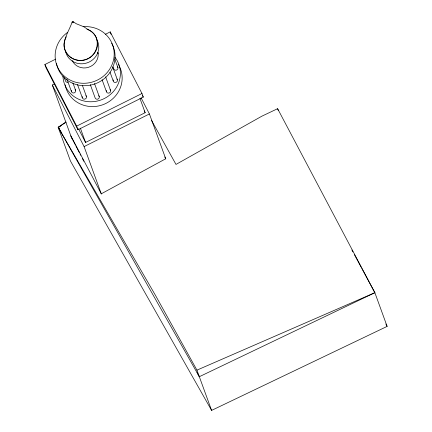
<?xml version="1.0" encoding="UTF-8"?>
<svg xmlns="http://www.w3.org/2000/svg" width="432" height="432" viewBox="0 0 432 432"><rect width="100%" height="100%" fill="white"/><g stroke="black" fill="none" stroke-linecap="round" stroke-linejoin="round"><path stroke-width="0.65" d="M72.166 21.978C69.59 29.495 64.94 36.164 64.055 44.302C63.877 53.125 71.496 60.329 80.174 60.448C97.227 60.977 104.474 36.358 87.804 29.516M65.929 121.986L58.196 127.348L70.459 161.044L211.594 410.4L387.126 326.392L374.863 292.691L277.614 108.691L261.911 116.165L175.991 164.425L151.416 120.236M66.02 122.234L58.196 127.348L199.325 376.704L374.863 292.691L361.778 268.385M61.101 125.674L58.196 127.348L155.466 295.342L196.938 370.143L211.594 410.4M105.403 34.29L110.198 31.892L141.971 93.501L143.284 97.108L77.96 129.746L46.186 68.143L44.874 64.53L55.663 59.141M71.669 138.159L52.321 84.991L54.718 83.792M77.96 129.746L76.648 126.139L141.971 93.501M78.478 128.704L85.568 142.452L145.147 112.687L139.936 98.366M101.369 194.065L84.094 146.594L149.418 113.962L141.086 97.81M196.938 370.143L374.863 292.691M73.013 21.649L72.77 21.6A0.643 0.61 -20 0 0 72.106 22.21L72.722 22.826A0.643 0.61 -20 0 0 73.386 22.216L73.013 21.649L76.253 23.733L83.862 26.789L87.896 29.462M59.276 128.131L58.196 127.348L61.058 131.895M197.084 372.557L199.325 376.704M351.886 250.004L352.912 251.915M354.434 254.745L357.685 260.782M357.944 261.268L361.184 267.284M385.852 324.016L387.126 326.392M164.786 156.983L165.726 158.771L101.277 193.806L70.805 135.772M142.36 95.315L143.284 97.108M144.223 110.894L145.147 112.687M44.874 64.53L76.648 126.139M52.321 84.991L84.094 146.594M71.156 136.739L75.168 144.52M75.784 145.719L79.488 152.901M80.109 154.1L80.725 155.293M82.269 158.29L83.813 161.282M277.614 108.691L278.273 110.506M149.418 113.962L165.775 158.895M110.198 31.892L111.073 34.301M114.718 58.865L117.898 67.603M112.644 66.793L117.412 79.898M110.03 72.22L113.211 80.957M105.597 76.793L110.597 90.526M102.076 79.726L106.391 91.579M94.5 83.533L99.268 96.633M90.293 84.586L95.062 97.691A2.171 2.057 -20 0 0 98.172 98.96A2.171 2.057 -20 0 0 98.744 95.704M82.377 85.363L86.465 96.595M77.495 84.548L82.264 97.648M72.9 82.922L75.622 90.412M66.879 78.986L71.42 91.471M64.303 77.679L65.443 80.8A2.171 2.057 -20 0 0 68.018 82.274M80.357 128.137L85.568 142.452M86.935 29.187A16.864 15.979 -20 0 1 96.082 50.468A16.864 15.979 -20 0 1 73.154 58.909A16.864 15.979 -20 0 1 66.301 36.785M97.135 40.252A16.864 15.984 -20 0 1 86.972 62.926A16.864 15.984 -20 0 1 65.459 50.668M83.203 26.698A29.711 28.161 -20 0 1 113.006 61.976A29.711 28.161 -20 0 1 67.511 78.575A29.711 28.161 -20 0 1 67.581 32.4M111.656 43.259A29.711 28.161 -20 0 1 95.191 83.808A29.711 28.161 -20 0 1 56.479 63.396M98.064 52.45A13.651 12.938 -20 0 1 88.425 67.327A13.651 12.938 -20 0 1 72.182 60.475M117.38 66.674A2.171 2.057 -20 0 1 117.515 69.325A2.171 2.057 -20 0 1 114.815 70.006A2.171 2.057 -20 0 1 113.74 67.592M116.894 78.97A2.171 2.057 -20 0 1 115.792 82.426A2.171 2.057 -20 0 1 113.254 79.882M110.074 89.597A2.171 2.057 -20 0 1 110.209 92.243A2.171 2.057 -20 0 1 107.509 92.923A2.171 2.057 -20 0 1 106.434 90.509M85.946 95.666A2.171 2.057 -20 0 1 84.845 99.122A2.171 2.057 -20 0 1 82.307 96.579M75.103 89.483A2.171 2.057 -20 0 1 74.002 92.939A2.171 2.057 -20 0 1 71.464 90.396M98.339 53.276A2.171 2.057 -20 0 1 97.394 52.742M114.912 57.224A28.912 27.4 -20 0 1 101.007 99.959A28.912 27.4 -20 0 1 62.948 76.07M119.146 65.875A28.912 27.4 -20 0 1 102.443 104.89A28.912 27.4 -20 0 1 65.135 84.796M118.174 64.19A28.912 27.4 -20 0 1 118.832 65.308"/></g></svg>
